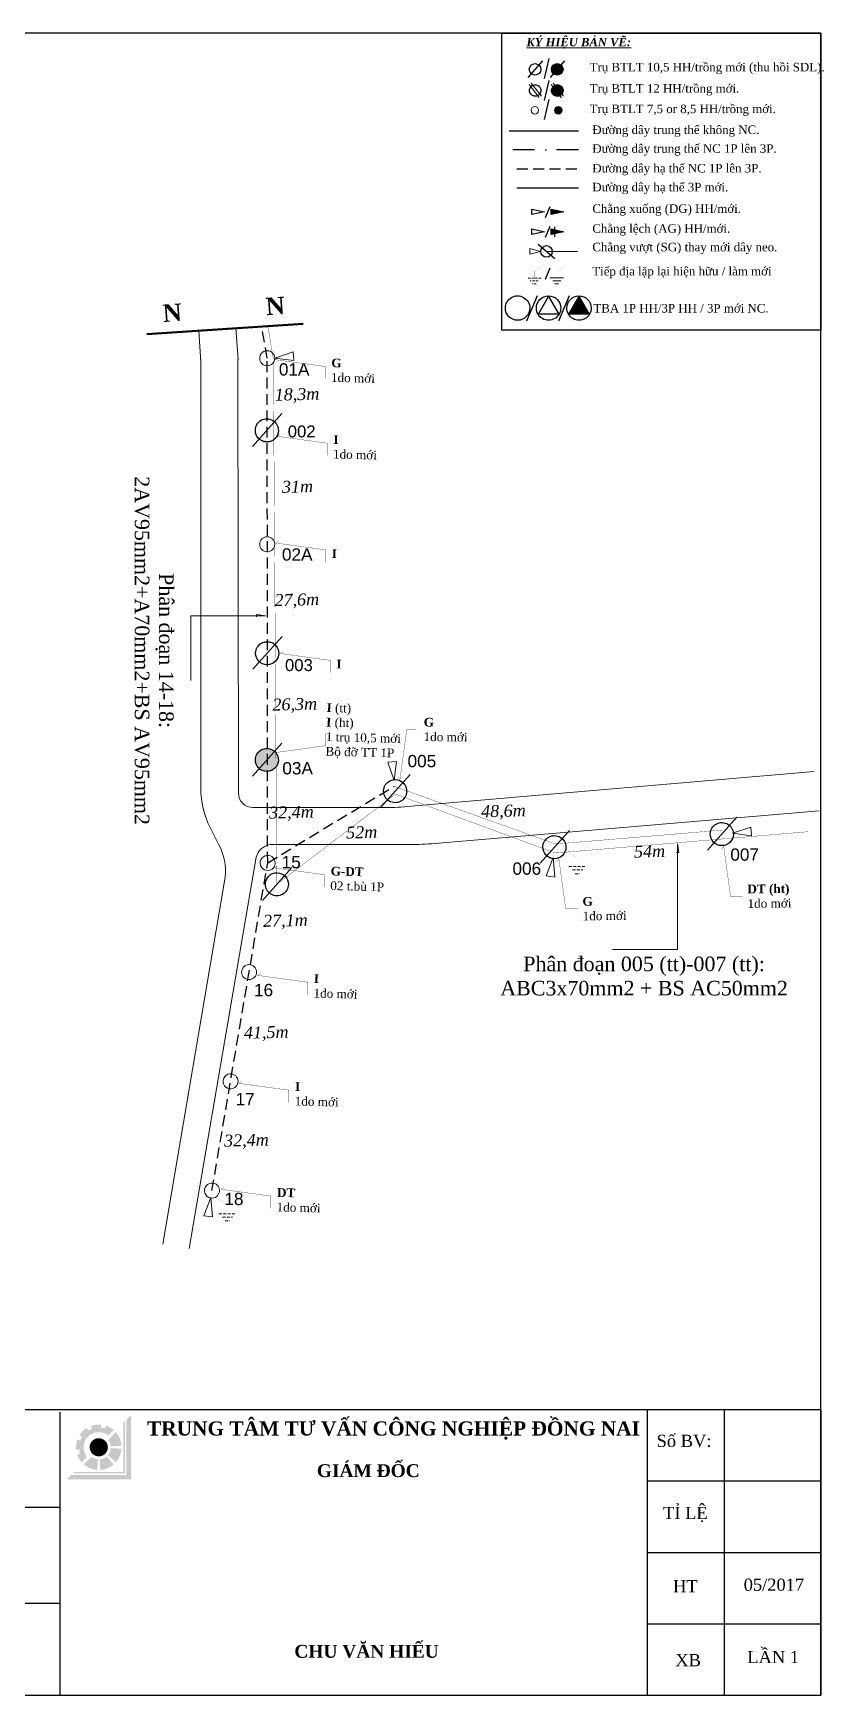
# Model space of a CAD drawing. Header units: metres. Extents: x 429925 to 893472, y 1245258 to 2552490.
# Drawn here: x 448129 to 448401, y 1260101 to 1260673 of the extents above; entities that cross this region are included whole.
import ezdxf

# ---------------------------------------------------------------- set-up
doc = ezdxf.new("R2010")
doc.units = ezdxf.units.M
doc.linetypes.add('DASHDOT', pattern=[1, 0.5, -0.25, 0, -0.25])
doc.linetypes.add('DASHED2', pattern=[0.375, 0.25, -0.125])
doc.layers.add('duong', color=2, linetype='Continuous', lineweight=15)
doc.layers.add('duong bao', color=3, linetype='Continuous', lineweight=13)
doc.layers.add('Khung ten', color=7, linetype='Continuous')
doc.layers.add('KHUNGBANVE', color=6, linetype='Continuous')
doc.styles.add('DAURAO', font='arial.ttf')
doc.styles.get("Standard").update_dxf_attribs({"font": 'arial.ttf'})
doc.styles.add('Unicode', font='times.ttf')
doc.linetypes.add('RAOKEM10', pattern='A,2.5,["x",DAURAO,S=0.75,R=0,X=0,Y=-0.252],2.5', length=5)

# ---------------------------------------------------------------- blocks, each defined once
blk = doc.blocks.new('A$C46BF4DDC')
at = {"color": 9, "linetype": 'Continuous'}
blk.add_line((9.91, 11.46), (0, 0), dxfattribs=at)
blk.add_lwpolyline([(0.89, 5.61, -1), (8.82, 5.61, -1)], format="xyb", close=True, dxfattribs=at)
blk = doc.blocks.new('A$C7B825D87')
at = {"layer": 'duong bao', "color": 1, "linetype": 'DASHED2', "lineweight": 20, "ltscale": 4}
for p, q in [((1.21, 2.48), (7.13, 2.48)), ((2.41, 1.31), (5.91, 1.31)), ((3.34, 0), (4.99, 0))]:
    blk.add_line(p, q, dxfattribs=at)
at = {"layer": 'duong bao', "color": 1, "linetype": 'DASHED2', "lineweight": 20, "ltscale": 4, "const_width": 0.0325}
blk.add_lwpolyline([(0.01, 8.11), (4.17, 5.43), (4.17, 2.48)], dxfattribs=at)
blk = doc.blocks.new('A$C6542344A')
at = {"color": 9, "linetype": 'Continuous'}
for p, q in [((7.5, 9.8), (0, 1.2)), ((8.7, 8.6), (1.3, 0))]:
    blk.add_line(p, q, dxfattribs=at)
for points in [[(0.3, 4.9, -1), (8.2, 4.9, -1)], [(4.3, 1, -1), (4.3, 8.9, -1)]]:
    blk.add_lwpolyline(points, format="xyb", close=True, dxfattribs=at)
blk = doc.blocks.new('A$C16F73B65')
at = {"layer": 'duong bao', "lineweight": 50, "ltscale": 2}
blk.add_hatch(color=2, dxfattribs=at).paths.add_polyline_path([(0, 2.6, 1), (5.2, 2.6, 1)])
at = {"color": 4, "linetype": 'Continuous', "lineweight": 18}
blk.add_lwpolyline([(0, 2.6, -1), (5.2, 2.6, -1)], format="xyb", close=True, dxfattribs=at)
blk = doc.blocks.new('A$C45A47B40')
at = {"layer": 'duong bao', "color": 1, "lineweight": 20, "ltscale": 4}
for p, q in [((1.21, 2.48), (7.13, 2.48)), ((2.41, 1.31), (5.91, 1.31)), ((3.34, 0), (4.99, 0))]:
    blk.add_line(p, q, dxfattribs=at)
at = {"layer": 'duong bao', "color": 1, "lineweight": 20, "ltscale": 4, "const_width": 0.0325}
blk.add_lwpolyline([(0.01, 8.11), (4.17, 5.43), (4.17, 2.48)], dxfattribs=at)

msp = doc.modelspace()

# ---------------------------------------------------------------- hatches: boundary and pattern name
at = {"layer": 'duong bao', "lineweight": 50, "ltscale": 2}
h = msp.add_hatch(color=256, dxfattribs=at)
edge = h.paths.add_edge_path()
edge.add_ellipse((448309.14, 1260660.37), major_axis=(1.4, 1.4), ratio=1, start_angle=364.0894, end_angle=494.9423)
edge.add_ellipse((448309.14, 1260660.37), major_axis=(1.4, 1.4), ratio=1, start_angle=134.9423, end_angle=184.0894)
edge.add_line((448307.85, 1260658.87), (448310.44, 1260661.87))
edge = h.paths.add_edge_path()
edge.add_ellipse((448309.14, 1260660.37), major_axis=(1.4, 1.4), ratio=1, start_angle=184.0894, end_angle=314.9423)
edge.add_ellipse((448309.14, 1260660.37), major_axis=(1.4, 1.4), ratio=1, start_angle=314.9423, end_angle=364.0894)
edge.add_line((448310.44, 1260661.87), (448307.85, 1260658.87))
h = msp.add_hatch(color=256, dxfattribs=at)
h.paths.add_polyline_path([(448301.16, 1260651.16, -1), (448301.93, 1260655.05, -1)], flags=17)
h.paths.add_polyline_path([(448301.93, 1260655.05, 1), (448301.16, 1260651.16, 1)], flags=17)
h = msp.add_hatch(color=256, dxfattribs=at)
edge = h.paths.add_edge_path()
edge.add_ellipse((448309.14, 1260653.05), major_axis=(1.4, 1.4), ratio=1, start_angle=364.0894, end_angle=494.9423)
edge.add_ellipse((448309.14, 1260653.05), major_axis=(1.4, 1.4), ratio=1, start_angle=134.9423, end_angle=184.0894)
edge.add_line((448307.85, 1260651.55), (448310.44, 1260654.55))
edge = h.paths.add_edge_path()
edge.add_ellipse((448309.14, 1260653.05), major_axis=(1.4, 1.4), ratio=1, start_angle=184.0894, end_angle=314.9423)
edge.add_ellipse((448309.14, 1260653.05), major_axis=(1.4, 1.4), ratio=1, start_angle=314.9423, end_angle=364.0894)
edge.add_line((448310.44, 1260654.55), (448307.85, 1260651.55))
h = msp.add_hatch(color=256, dxfattribs=at)
h.paths.add_polyline_path([(448308.76, 1260651.1, -1), (448309.53, 1260654.99, -1)], flags=17)
h.paths.add_polyline_path([(448309.53, 1260654.99, 1), (448308.76, 1260651.1, 1)], flags=17)
for points in [[(448309.53, 1260654.99, -1), (448308.76, 1260651.1, -1)], [(448311.39, 1260611.36), (448306.99, 1260612.3), (448306.99, 1260610.41)], [(448316.63, 1260582.22), (448313.17, 1260576.23), (448320.09, 1260576.23)]]:
    msp.add_hatch(color=256, dxfattribs=at).paths.add_polyline_path(points)
h = msp.add_hatch(color=256, dxfattribs=at)
h.paths.add_polyline_path([(448311.39, 1260604.52), (448308.25, 1260605.2), (448308.25, 1260603.84)])
h.paths.add_polyline_path([(448308.25, 1260603.84), (448308.25, 1260605.2), (448306.99, 1260605.47), (448306.99, 1260603.57)])
h = msp.add_hatch(color=256, dxfattribs=at)
h.paths.add_polyline_path([(448205.34, 1260422.93, -1), (448213.28, 1260422.82, -1)])
h.paths.add_polyline_path([(448213.28, 1260422.82, 0.217794), (448211.95, 1260425.84), (448206.67, 1260419.91, 0.642315)], flags=17)
h = msp.add_hatch(color=256, dxfattribs=at)
h.paths.add_polyline_path([(448211.95, 1260425.84, -0.642315), (448209.82, 1260418.94, -0.000081), (448209.82, 1260418.94, -0.217709), (448206.67, 1260419.91)], flags=17)
h.paths.add_polyline_path([(448208.79, 1260426.81, 0.999838), (448209.82, 1260418.94, 84673.903931), (448209.82, 1260418.94, 0.000037), (448209.82, 1260418.94, 47978.187961), (448209.82, 1260418.94, 0.000076), (448209.82, 1260418.94, 1)])
h = msp.add_hatch(color=256, dxfattribs=at)
h.paths.add_polyline_path([(448211.95, 1260425.84, 0.642315), (448205.34, 1260422.93, 0.000081), (448205.34, 1260422.93, 0.217709), (448206.67, 1260419.91)], flags=17)
h.paths.add_polyline_path([(448213.28, 1260422.82, -0.999838), (448205.34, 1260422.93, -84673.903931), (448205.34, 1260422.93, -0.000037), (448205.34, 1260422.93, -47978.187961), (448205.34, 1260422.93, -0.000076), (448205.34, 1260422.93, -1)])
at = {"layer": 'Khung ten'}
h = msp.add_hatch(color=160, dxfattribs=at)
h.paths.add_polyline_path([(448162.57, 1260197.56), (448161, 1260196), (448161, 1260177.02), (448142.02, 1260177.02), (448140.46, 1260175.45), (448162.57, 1260175.45)])
h.paths.add_polyline_path([(448160.48, 1260195.48), (448159.96, 1260194.96), (448159.96, 1260178.06), (448143.06, 1260178.06), (448142.54, 1260177.54), (448160.48, 1260177.54)], flags=17)
for color, points in [(160, [(448156.66, 1260192.39, 0.10032), (448153.96, 1260193.93), (448153.63, 1260192.94, 0.055263), (448152.17, 1260193.25), (448152.28, 1260194.29, 0.110865), (448148.88, 1260193.87), (448149.23, 1260192.89, 0.055263), (448147.89, 1260192.23), (448147.33, 1260193.11, 0.110865), (448144.91, 1260190.69), (448145.79, 1260190.13, 0.055263), (448145.13, 1260188.79), (448144.15, 1260189.14, 0.110865), (448143.73, 1260185.74), (448144.77, 1260185.85, 0.055263), (448145.08, 1260184.38), (448144.09, 1260184.06, 0.10032), (448145.63, 1260181.36), (448147.48, 1260183.21, -0.904534), (448154.81, 1260190.54)]), (1, [(448154.64, 1260186.51, 1), (448148.38, 1260186.51, 1)])]:
    msp.add_hatch(color=color, dxfattribs=at).paths.add_polyline_path(points)
h = msp.add_hatch(color=104, dxfattribs=at)
h.paths.add_polyline_path([(448157.4, 1260191.66), (448154.81, 1260189.06, -0.149436), (448155.67, 1260186.79), (448159.31, 1260187.03, 0.16445)])
h.paths.add_polyline_path([(448159.31, 1260185.99), (448155.67, 1260186.23, -0.16445), (448154.65, 1260183.76), (448157.4, 1260181.36, 0.16445)])
h.paths.add_polyline_path([(448156.66, 1260180.62), (448154.26, 1260183.37, -0.16445), (448151.79, 1260182.35), (448152.03, 1260178.71, 0.16445)])
h.paths.add_polyline_path([(448150.99, 1260178.71), (448151.23, 1260182.35, -0.149436), (448148.95, 1260183.21), (448146.36, 1260180.62, 0.16445)])

# ---------------------------------------------------------------- linework, layer by layer
at = {"color": 7, "linetype": 'Continuous'}
for p, q in [((448306.25, 1260664.08), (448304.61, 1260657.2)), ((448306.25, 1260656.53), (448304.61, 1260649.65)), ((448306.25, 1260649.96), (448304.61, 1260643.08)), ((448305.11, 1260609.46), (448306.7, 1260613.25)), ((448305.11, 1260602.62), (448306.7, 1260606.42)), ((448308.25, 1260602.81), (448308.25, 1260606.23)), ((448308.25, 1260602.81), (448308.25, 1260606.23)), ((448305.11, 1260588.26), (448306.7, 1260592.06)), ((448298.71, 1260573.86), (448302.35, 1260582.56)), ((448309.7, 1260573.86), (448313.35, 1260582.56))]:
    msp.add_line(p, q, dxfattribs=at)
at = {"color": 1, "lineweight": 30, "ltscale": 15}
msp.add_line((448316.42, 1260639.11), (448292.59, 1260639.11), dxfattribs=at)
at = {"color": 1, "linetype": 'DASHDOT', "lineweight": 30, "ltscale": 15}
msp.add_line((448316.42, 1260632.65), (448292.59, 1260632.65), dxfattribs=at)
at = {"color": 5, "linetype": 'DASHED2', "lineweight": 30, "ltscale": 15}
for p, q in [((448295.25, 1260626.14), (448316.45, 1260626.14)), ((448209.41, 1260561.02), (448207.56, 1260571.92)), ((448209.58, 1260387.47), (448209.41, 1260561.02)), ((448209.58, 1260387.47), (448253.01, 1260413.8)), ((448190.43, 1260274.79), (448209.58, 1260387.47))]:
    msp.add_line(p, q, dxfattribs=at)
at = {"color": 4, "linetype": 'Continuous', "lineweight": 18}
for p, q in [((448186.63, 1260559.72), (448185.92, 1260570.47)), ((448199.39, 1260560.57), (448198.66, 1260571.31)), ((448186.59, 1260413.15), (448186.58, 1260560.68)), ((448199.52, 1260411.48), (448199.36, 1260560.68)), ((448183.19, 1260472.46), (448183.19, 1260450.16)), ((448257.54, 1260406.85), (448397.4, 1260418.88)), ((448249, 1260406.48), (448204.52, 1260406.48)), ((448267.06, 1260394.17), (448399.16, 1260405.4)), ((448189.78, 1260399.68), (448192.79, 1260393.7)), ((448258.3, 1260393.78), (448210.37, 1260393.78)), ((448182.55, 1260254.87), (448205.65, 1260389.47)), ((448173.52, 1260256.41), (448194.96, 1260382.61)), ((448350.48, 1260357.72), (448328.18, 1260357.72))]:
    msp.add_line(p, q, dxfattribs=at)
at = {"color": 9, "linetype": 'Continuous'}
msp.add_lwpolyline([(447586.97, 1260101.28), (448399.77, 1260101.28), (448399.77, 1260672.78), (447586.97, 1260672.78)], close=True, dxfattribs=at)
at = {"color": 7, "linetype": 'Continuous'}
for points in [[(448290.06, 1260672.78), (448399.77, 1260672.78), (448399.77, 1260570.63), (448290.06, 1260570.63)], [(448300.34, 1260612.3), (448304.74, 1260611.36), (448300.34, 1260610.41)], [(448306.99, 1260612.3), (448311.39, 1260611.36), (448306.99, 1260610.41)], [(448306.99, 1260612.3), (448311.39, 1260611.36), (448306.99, 1260610.41)], [(448300.34, 1260605.47), (448304.74, 1260604.52), (448300.34, 1260603.57)], [(448306.99, 1260605.47), (448311.39, 1260604.52), (448306.99, 1260603.57)], [(448306.99, 1260605.47), (448311.39, 1260604.52), (448306.99, 1260603.57)], [(448302.7, 1260576.23), (448306.16, 1260582.22), (448309.62, 1260576.23)], [(448313.17, 1260576.23), (448316.63, 1260582.22), (448320.09, 1260576.23)], [(448313.17, 1260576.23), (448316.63, 1260582.22), (448320.09, 1260576.23)], [(448313.17, 1260576.23), (448316.63, 1260582.22), (448320.09, 1260576.23)]]:
    msp.add_lwpolyline(points, close=True, dxfattribs=at)
at = {"color": 9, "linetype": 'Continuous'}
for points in [[(448301.16, 1260651.16, -1), (448301.93, 1260655.05, -1)], [(448303.49, 1260652.72, -1), (448299.6, 1260653.49, -1)], [(448308.76, 1260651.1, -1), (448309.53, 1260654.99, -1)], [(448311.09, 1260652.66, -1), (448307.2, 1260653.43, -1)]]:
    msp.add_lwpolyline(points, format="xyb", close=True, dxfattribs=at)
at = {"color": 4, "linetype": 'Continuous', "lineweight": 18}
for points in [[(448300.14, 1260646.28, -1), (448302.72, 1260646.28, -1)], [(448209.41, 1260563.6, -1), (448209.41, 1260558.44, -1)], [(448209.31, 1260540.18, -1), (448209.31, 1260532.24, -1)], [(448209.41, 1260499.63, -1), (448209.41, 1260494.47, -1)], [(448209.41, 1260463.56, -1), (448209.41, 1260455.62, -1)], [(448210.01, 1260390.02, -1), (448209.15, 1260384.93, -1)], [(448203.63, 1260352.46, -1), (448202.76, 1260347.37, -1)], [(448197.25, 1260314.89, -1), (448196.38, 1260309.81, -1)], [(448190.86, 1260277.33, -1), (448190, 1260272.24, -1)]]:
    msp.add_lwpolyline(points, format="xyb", close=True, dxfattribs=at)
msp.add_lwpolyline([(448303.43, 1260597.75), (448299.7, 1260596.76), (448299.7, 1260598.75)], close=True, dxfattribs=at)
at = {"color": 7, "linetype": 'Continuous'}
for points in [[(448291.29, 1260578.26, -1), (448299.69, 1260578.29, -1)], [(448301.95, 1260578.26, -1), (448310.34, 1260578.29, -1)], [(448312.42, 1260578.26, -1), (448320.81, 1260578.29, -1)], [(448312.42, 1260578.26, -1), (448320.81, 1260578.29, -1)], [(448312.42, 1260578.26, -1), (448320.81, 1260578.29, -1)]]:
    msp.add_lwpolyline(points, format="xyb", close=True, dxfattribs=at)
at = {"color": 1, "lineweight": 30, "ltscale": 15, "const_width": 0.1}
msp.add_lwpolyline([(448209.65, 1260572), (448211.53, 1260560.71), (448212.72, 1260380.12), (448253.5, 1260411.13), (448308.48, 1260390.86), (448395.32, 1260398.19)], dxfattribs=at)
at = {"color": 4, "linetype": 'Continuous', "lineweight": 18}
for points in [[(448211.99, 1260561.04), (448218.62, 1260560.22), (448218.31, 1260563.19), (448211.99, 1260561.04)], [(448205.72, 1260472.13), (448205.72, 1260472.9), (448208.79, 1260472.46), (448183.19, 1260472.46)], [(448253.01, 1260415.76), (448253.9, 1260422.38), (448250.93, 1260422.11), (448253.01, 1260415.76)], [(448369.33, 1260397.73), (448375.94, 1260396.79), (448375.69, 1260399.77), (448369.33, 1260397.73)], [(448350.15, 1260391.07), (448350.92, 1260391.05), (448350.48, 1260394.03), (448350.48, 1260357.72)], [(448307.7, 1260389.27), (448305.32, 1260383.03), (448308.28, 1260382.62), (448307.7, 1260389.27)], [(448190.02, 1260272.36), (448187.64, 1260266.12), (448190.6, 1260265.7), (448190.02, 1260272.36)]]:
    msp.add_lwpolyline(points, dxfattribs=at)
at = {"color": 5, "linetype": 'DASHED2', "lineweight": 30, "ltscale": 15, "const_width": 0.1}
msp.add_lwpolyline([(448253.01, 1260413.8), (448308.58, 1260393.97), (448365.83, 1260398.75)], dxfattribs=at)
at = {"color": 4, "linetype": 'Continuous', "lineweight": 18}
for centre, radius, start, end in [((448216.59, 1260413.15), 30, 180.0035, 206.6796), ((448204.52, 1260411.48), 5, 180, 270), ((448249, 1260506.48), 100, 270, 274.9004), ((448175.93, 1260384.64), 19.14, 353.9078, 28.2557), ((448211.5, 1260387.8), 6.09, 100.7256, 164.1039), ((448258.3, 1260493.78), 100, 270, 275.0235)]:
    msp.add_arc(centre, radius, start, end, dxfattribs=at)
at = {"layer": 'duong bao', "color": 6, "linetype": 'RAOKEM10', "lineweight": 30, "ltscale": 2}
msp.add_line((448295.25, 1260619.64), (448316.45, 1260619.64), dxfattribs=at)
at = {"layer": 'duong bao', "lineweight": 18, "ltscale": 2}
msp.add_line((448316.07, 1260597.7), (448305.48, 1260597.7), dxfattribs=at)
at = {"layer": 'duong bao', "lineweight": 50, "ltscale": 2}
msp.add_line((448168.05, 1260569.28), (448221.74, 1260572.84), dxfattribs=at)
at = {"layer": 'duong bao', "color": 4, "lineweight": 15, "ltscale": 2, "const_width": 0.1}
for points in [[(448213.13, 1260561.21), (448212.11, 1260560.53), (448229.34, 1260558.17), (448229.36, 1260553.95)], [(448213.84, 1260534.85), (448212.81, 1260534.17), (448230.05, 1260531.81), (448230.06, 1260527.59)], [(448213.37, 1260498.15), (448212.35, 1260497.47), (448229.58, 1260495.11), (448229.6, 1260490.89)], [(448214.95, 1260460.15), (448213.92, 1260459.47), (448231.16, 1260457.11), (448231.17, 1260452.9)], [(448213.21, 1260424.73), (448212.19, 1260425.41), (448229.42, 1260427.77), (448229.44, 1260431.99)], [(448254.37, 1260417.17), (448255.05, 1260416.15), (448257.41, 1260433.38), (448261.63, 1260433.4)], [(448365.67, 1260392.17), (448366.35, 1260393.19), (448368.71, 1260375.96), (448372.93, 1260375.94)], [(448212.91, 1260386.44), (448211.88, 1260385.76), (448229.12, 1260383.4), (448229.13, 1260379.18)], [(448309, 1260387.89), (448309.68, 1260388.91), (448312.04, 1260371.68), (448316.26, 1260371.66)], [(448207.15, 1260349.47), (448206.12, 1260348.79), (448223.36, 1260346.43), (448223.37, 1260342.21)], [(448200.67, 1260312.35), (448199.65, 1260311.67), (448216.88, 1260309.31), (448216.9, 1260305.1)], [(448194.45, 1260275.92), (448193.43, 1260275.24), (448210.66, 1260272.88), (448210.68, 1260268.66)]]:
    msp.add_lwpolyline(points, dxfattribs=at)
at = {"layer": 'KHUNGBANVE', "color": 2}
for p, q in [((448399.77, 1260199.44), (447586.97, 1260199.44)), ((448138.2, 1260101.28), (448138.2, 1260198.62)), ((448340.12, 1260101.06), (448340.12, 1260199.44)), ((448366.63, 1260101.06), (448366.63, 1260199.44)), ((448399.77, 1260199.44), (448399.77, 1260101.28)), ((448399.77, 1260174.84), (448340.12, 1260174.84)), ((448138.2, 1260165.8), (447969.76, 1260165.8)), ((448399.77, 1260150.25), (448340.12, 1260150.25)), ((448138.2, 1260132.73), (447969.76, 1260132.73)), ((448399.77, 1260125.65), (448340.12, 1260125.65)), ((447586.97, 1260101.28), (448399.77, 1260101.28))]:
    msp.add_line(p, q, dxfattribs=at)

# ---------------------------------------------------------------- block references
at = {"color": 4, "linetype": 'Continuous', "lineweight": 18, "yscale": 0.5, "zscale": 0.5}
for p, xscale, rotation in [((448299.06, 1260657.57), 0.5000000000041764, 359.9423113320694), ((448306.71, 1260657.57), 0.5000000000041764, 359.9423113320694), ((448302.61, 1260600.18), 0.5000000000211088, 269.9863334116617)]:
    msp.add_blockref('A$C46BF4DDC', p, dxfattribs=dict(at, xscale=xscale, rotation=rotation))
at = {"color": 4, "linetype": 'Continuous', "lineweight": 18, "rotation": 359.190150887879}
for p in [(448204.37, 1260530.67), (448204.48, 1260454.04), (448204.37, 1260417.33), (448248.46, 1260406.59), (448360.78, 1260391.83), (448303.22, 1260387.34), (448207.82, 1260374.58)]:
    msp.add_blockref('A$C46BF4DDC', p, dxfattribs=at)
at = {"layer": 'duong bao', "lineweight": 50, "ltscale": 2, "xscale": 0.4999999999677948, "yscale": 0.5, "zscale": 0.5, "rotation": 78.73382310779768}
for p in [(448303.54, 1260650.53), (448311.14, 1260650.47)]:
    msp.add_blockref('A$C6542344A', p, dxfattribs=at)
at = {"layer": 'duong bao', "lineweight": 50, "ltscale": 2}
for name, p, xscale, yscale, zscale in [('A$C16F73B65', (448308.17, 1260644.99), 0.5, 0.5, 0.5), ('A$C7B825D87', (448304.52, 1260586.61), -0.8000000000029104, 0.7999999999883585, 0.8), ('A$C45A47B40', (448312.29, 1260586.63), -0.8000000000029104, 0.7999999999883585, 0.8)]:
    msp.add_blockref(name, p, dxfattribs=dict(at, xscale=xscale, yscale=yscale, zscale=zscale))
for p in [(448311.96, 1260383.73), (448191.62, 1260264.36)]:
    msp.add_blockref('A$C7B825D87', p, dxfattribs=at)

# ---------------------------------------------------------------- texts
at = {"color": 4, "linetype": 'Continuous', "lineweight": 18, "attachment_point": 5}
for s, insert, char_height, width in [('\\C7;\\fTimes New Roman|b1|i1|;\\H2.8669647164643;\\LKÝ HIỆU BẢN VẼ\\l\\L:\\l', (448316.52, 1260669.31), 2.867, 49.2057), ('{\\fArial Unicode MS|b0|i0|c0|p34;\\C7;01A}', (448218.68, 1260557.16), 4.2333, 21.59), ('\\C7;\\fArial Unicode MS|b0|i0|;\\H4.1092942200601;002', (448221.27, 1260535.82), 4.2333, 21.59), ('{\\fArial Unicode MS|b0|i0|c0|p34;\\C7;02A}', (448219.74, 1260493.5), 4.2333, 21.59), ('\\C7;\\fArial Unicode MS|b0|i0|;\\H4.1092942200601;003', (448220.32, 1260455.46), 4.2333, 21.59), ('{\\fArial Unicode MS|b0|i0|c0|p34;\\C7;03A}', (448219.87, 1260420), 4.2333, 21.59), ('{\\fArial Unicode MS|b0|i0|c0|p34;\\C7;005}', (448262.6, 1260422.45), 4.2333, 21.59), ('{\\fArial Unicode MS|b0|i0|c0|p34;\\C7;007}', (448373.56, 1260390.31), 4.2333, 21.59), ('{\\fArial Unicode MS|b0|i0|c0|p34;\\C7;15}', (448217.67, 1260387.71), 4.2333, 21.59), ('{\\fArial Unicode MS|b0|i0|c0|p34;\\C7;006}', (448298.67, 1260385.48), 4.2333, 21.59), ('{\\fTimes New Roman|b0|i0|c0|p18;\\C7;Phân đoạn 005 (tt)-007 (tt):\\PABC3x70mm2 + BS AC50mm2}', (448338.98, 1260348.53), 5, 150.7075), ('{\\fArial Unicode MS|b0|i0|c0|p34;\\C7;16}', (448208.17, 1260343.72), 4.2333, 21.59), ('{\\fArial Unicode MS|b0|i0|c0|p34;\\C7;17}', (448201.82, 1260306.24), 4.2333, 21.59), ('{\\fArial Unicode MS|b0|i0|c0|p34;\\C7;18}', (448197.99, 1260271.89), 4.2333, 21.59)]:
    msp.add_mtext(s, dxfattribs=dict(at, insert=insert, char_height=char_height, width=width))
at = {"char_height": 2.9352, "attachment_point": 4}
for s, insert, width in [('{\\fTimes New Roman|b0|i0|c0|p18;\\C7;Trụ BTLT 10,5 HH/trồng mới (thu hồi SDL).}', (448320.26, 1260660.65), 78.7288), ('{\\fTimes New Roman|b0|i0|c0|p18;\\C7;Trụ BTLT 12 HH/trồng mới.}', (448320.26, 1260653.32), 78.7288), ('{\\fTimes New Roman|b0|i0|c0|p18;\\C7;Trụ BTLT 7,5 or 8,5 HH/trồng mới.}', (448320.26, 1260646.29), 78.7288), ('{\\fTimes New Roman|b0|i0|c0|p18;\\H1x;\\C7;Đường dây trung thế không NC.}', (448321.19, 1260639.11), 60.7348), ('{\\fTimes New Roman|b0|i0|c0|p18;\\C7;Đường dây trung thế NC 1P lên 3P.}', (448321.19, 1260632.65), 65.0554), ('{\\fTimes New Roman|b0|i0|c0|p18;\\C7;Đường dây hạ thế NC 1P lên 3P.}', (448321.19, 1260625.89), 69.8685), ('{\\fTimes New Roman|b0|i0|c0|p18;\\C7;Đường dây hạ thế 3P mới.}', (448321.19, 1260619.39), 69.8685), ('{\\fTimes New Roman|b0|i0|c0|p18;\\C7;Chằng xuống (DG) HH/mới.}', (448321.19, 1260611.99), 67.094), ('{\\fTimes New Roman|b0|i0|c0|p18;\\C7;Chằng lệch (AG) HH/mới.}', (448321.19, 1260605.15), 67.094), ('{\\fTimes New Roman|b0|i0|c0|p18;\\C7;Chằng vượt (SG) thay mới dây neo.}', (448321.19, 1260598.78), 67.094), ('{\\fTimes New Roman|b0|i0|c0|p18;\\C7;Tiếp địa lặp lại hiện hữu / làm mới}', (448321.17, 1260590.48), 67.094), ('{\\fTimes New Roman|b0|i0|c0|p18;\\C7;TBA 1P HH/3P HH / 3P mới NC.}', (448321.56, 1260578.18), 74)]:
    msp.add_mtext(s, dxfattribs=dict(at, insert=insert, width=width))
at = {"color": 4, "linetype": 'Continuous', "lineweight": 18}
for s, insert, char_height, width, attachment_point, rotation in [('{\\fTimes New Roman|b1|i0|c0|p18;\\C7;N}', (448176.77, 1260576.67), 6, 22.4014, 5, 4.0302), ('{\\fTimes New Roman|b1|i0|c0|p18;\\C7;N}', (448212.2, 1260579.01), 6, 22.4014, 5, 4.0302), ('{\\fTimes New Roman|b1|i0|c0|p18;\\C7;G\\P\\fTimes New Roman|b0|i0|c0|p18;1do mới}', (448231.4, 1260556.91), 3, 22.225, 4, 358.5056), ('{\\fTimes New Roman|b0|i1|c0|p18;\\C7;18,3m}', (448219.67, 1260548.18), 4.1093, 22.225, 5, 1.4944), ('{\\fTimes New Roman|b1|i0|c0|p18;\\C7;I\\P\\fTimes New Roman|b0|i0|c0|p18;1do mới}', (448232.1, 1260530.55), 3, 22.225, 4, 358.5056), ('{\\fTimes New Roman|b0|i0|c0|p18;\\C7;Phân đoạn 14-18:\\P2AV95mm2+A70mm2+BS AV95mm2}', (448170.52, 1260460.47), 5, 159.6171, 5, 270), ('{\\fTimes New Roman|b0|i1|c0|p18;\\C7;31m}', (448219.83, 1260516.88), 4.1093, 22.225, 5, 1.4944), ('{\\fTimes New Roman|b1|i0|c0|p18;\\C7;I}', (448231.64, 1260493.85), 3, 22.225, 4, 358.5056), ('{\\fTimes New Roman|b0|i1|c0|p18;\\C7;27,6m}', (448219.6, 1260477.52), 4.1093, 22.225, 5, 1.4944), ('{\\fTimes New Roman|b1|i0|c0|p18;\\C7;I}', (448233.21, 1260455.86), 3, 22.225, 4, 358.5056), ('{\\fTimes New Roman|b0|i1|c0|p18;\\C7;26,3m}', (448218.9, 1260441.59), 4.1093, 22.225, 5, 1.4944), ('{\\fTimes New Roman|b1|i0|c0|p18;\\C7;I\\fTimes New Roman|b0|i0|c0|p18; (tt)\\P\\fTimes New Roman|b1|i0|c0|p18;I \\fTimes New Roman|b0|i0|c0|p18;(ht)\\P1 trụ 10,5 mới\\PBộ đỡ TT 1P}', (448229.64, 1260433), 3, 25.1504, 4, 358.5056), ('{\\fTimes New Roman|b1|i0|c0|p18;\\C7;G\\P\\fTimes New Roman|b0|i0|c0|p18;1do mới}', (448263.21, 1260433.36), 3, 22.225, 4, 359.3923), ('{\\fTimes New Roman|b0|i1|c0|p18;\\C7;32,4m}', (448217.75, 1260404.46), 4.1093, 22.225, 5, 1.4944), ('{\\fTimes New Roman|b0|i1|c0|p18;\\C7;48,6m}', (448290.63, 1260404.9), 4.1093, 22.225, 5, 1.4944), ('{\\fTimes New Roman|b0|i1|c0|p18;\\C7;52m}', (448241.9, 1260398), 4.1093, 22.225, 5, 1.4944), ('{\\fTimes New Roman|b0|i1|c0|p18;\\C7;54m}', (448340.86, 1260391.44), 4.1093, 22.225, 5, 1.4944), ('{\\fTimes New Roman|b1|i0|c0|p18;\\C7;G-DT\\P\\fTimes New Roman|b0|i0|c0|p18;02 t.bù 1P}', (448231.17, 1260382.14), 3, 22.225, 4, 358.5056), ('{\\fTimes New Roman|b1|i0|c0|p18;\\C7;DT (ht)\\P\\fTimes New Roman|b0|i0|c0|p18;1do mới}', (448374.51, 1260375.97), 3, 22.225, 4, 0.6077), ('{\\fTimes New Roman|b1|i0|c0|p18;\\C7;G\\P\\fTimes New Roman|b0|i0|c0|p18;1do mới}', (448317.83, 1260371.69), 3, 22.225, 4, 0.6077), ('{\\fTimes New Roman|b0|i1|c0|p18;\\C7;27,1m}', (448215.67, 1260367.23), 4.1093, 22.225, 5, 1.4944), ('{\\fTimes New Roman|b1|i0|c0|p18;\\C7;I\\P\\fTimes New Roman|b0|i0|c0|p18;1do mới}', (448225.41, 1260345.18), 3, 22.225, 4, 358.5056), ('{\\fTimes New Roman|b0|i1|c0|p18;\\C7;41,5m}', (448209.09, 1260328.75), 4.1093, 22.225, 5, 1.4944), ('{\\fTimes New Roman|b1|i0|c0|p18;\\C7;I\\P\\fTimes New Roman|b0|i0|c0|p18;1do mới}', (448218.94, 1260308.06), 3, 22.225, 4, 358.5056), ('{\\fTimes New Roman|b0|i1|c0|p18;\\C7;32,4m}', (448202.28, 1260291.65), 4.1093, 22.225, 5, 1.4944), ('{\\fTimes New Roman|b1|i0|c0|p18;\\C7;DT\\P\\fTimes New Roman|b0|i0|c0|p18;1do mới}', (448212.72, 1260271.62), 3, 22.225, 4, 358.5056)]:
    msp.add_mtext(s, dxfattribs=dict(at, insert=insert, char_height=char_height, width=width, attachment_point=attachment_point, rotation=rotation))
at = {"layer": 'duong', "width": 338.0455, "attachment_point": 2, "style": 'Unicode'}
for s, insert, char_height in [('{\\fTimes New Roman|b1|i0|c0|p18;TRUNG TÂM TƯ VẤN CÔNG NGHIỆP ĐỒNG NAI}', (448252.83, 1260195.41), 4.8561), ('Số BV:', (448352.72, 1260190.81), 4.194), ('{\\fTimes New Roman|b1|i0|c0|p18;GIÁM ĐỐC}', (448244.17, 1260180.68), 4.4146), ('TỈ LỆ', (448353.18, 1260166.02), 4.194), ('HT', (448353.16, 1260140.85), 4.194), ('05/2017', (448383.62, 1260141.34), 4.194), ('{\\fTimes New Roman|b1|i0|c0|p18;CHU VĂN HIẾU}', (448243.57, 1260118.54), 4.4146), ('LẦN 1', (448383.36, 1260116.46), 4.194), ('XB', (448354.13, 1260115.4), 4.194)]:
    msp.add_mtext(s, dxfattribs=dict(at, insert=insert, char_height=char_height))

doc.saveas('drawing.dxf')
